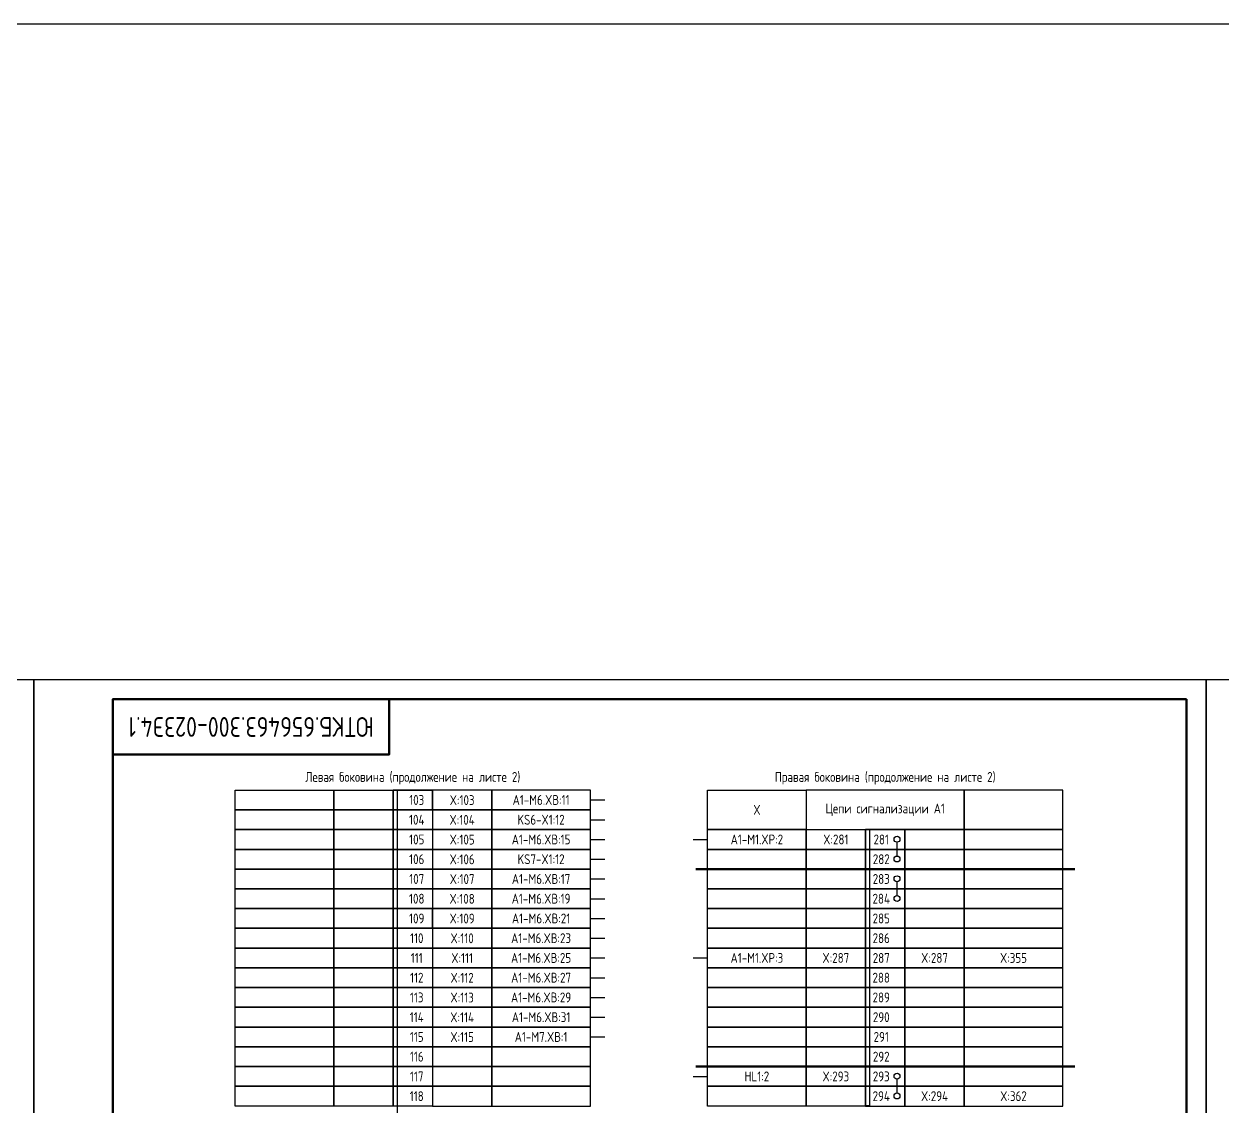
# Model space of a CAD drawing. Header units: millimetres. Extents: x -1117 to 6417, y -90 to 586.
# Drawn here: x 5631.5 to 5935, y 312 to 586 of the extents above; entities that cross this region are included whole.
import ezdxf

# ---------------------------------------------------------------- set-up
doc = ezdxf.new("R2010")
doc.units = ezdxf.units.MM
doc.styles.add('Gost_type_A', font='GOST_A.TTF')

# ---------------------------------------------------------------- blocks, each defined once
blk = doc.blocks.new('Штамп угловой верхний')
at = {"lineweight": 50}
blk.add_lwpolyline([(0, 0), (70, 0), (70, -14), (0, -14)], close=True, dxfattribs=at)

msp = doc.modelspace()

# ---------------------------------------------------------------- linework, layer by layer
for p, q in [((5726, 392), (5726, 282)), ((5775, 389.5), (5778.62, 389.5)), ((5775, 384.5), (5778.62, 384.5)), ((5775, 379.5), (5778.62, 379.5)), ((5801.04, 379.5), (5804.67, 379.5)), ((5775, 374.5), (5778.62, 374.5)), ((5775, 369.5), (5778.62, 369.5)), ((5775, 364.5), (5778.62, 364.5)), ((5775, 359.5), (5778.62, 359.5)), ((5775, 354.5), (5778.62, 354.5)), ((5775, 349.5), (5778.62, 349.5)), ((5801.04, 349.5), (5804.67, 349.5)), ((5775, 344.5), (5778.62, 344.5)), ((5775, 339.5), (5778.62, 339.5)), ((5775, 334.5), (5778.62, 334.5)), ((5775, 329.5), (5778.62, 329.5)), ((5801.04, 319.5), (5804.67, 319.5))]:
    msp.add_line(p, q)
at = {"lineweight": -2}
for p, q in [((5852.67, 375.25), (5852.67, 378.75)), ((5852.67, 365.25), (5852.67, 368.75)), ((5852.67, 315.25), (5852.67, 318.75))]:
    msp.add_line(p, q, dxfattribs=at)
at = {"lineweight": 50}
for p, q in [((5801.67, 372), (5897.67, 372)), ((5801.67, 322), (5897.67, 322))]:
    msp.add_line(p, q, dxfattribs=at)
for points in [[(-1117.42, 586), (6417.25, 586), (6417.25, -90), (-1117.42, -90)], [(5634, 420), (5634, 0), (5337, 0), (5337, 420)], [(5931, 420), (5931, 0), (5634, 0), (5634, 420)], [(6228, 420), (6228, 0), (5931, 0), (5931, 420)], [(5685, 392), (5710, 392), (5710, 387), (5685, 387)], [(5685, 392), (5710, 392), (5710, 387), (5685, 387)], [(5710, 392), (5725, 392), (5725, 387), (5710, 387)], [(5735, 392), (5725, 392), (5725, 387), (5735, 387)], [(5725, 392), (5735, 392), (5735, 387), (5725, 387)], [(5750, 392), (5735, 392), (5735, 387), (5750, 387)], [(5750, 392), (5735, 392), (5735, 387), (5750, 387)], [(5775, 392), (5750, 392), (5750, 387), (5775, 387)], [(5775, 392), (5750, 392), (5750, 387), (5775, 387)], [(5804.67, 392), (5829.67, 392), (5829.67, 382), (5804.67, 382)], [(5869.67, 392), (5829.67, 392), (5829.67, 382), (5869.67, 382)], [(5894.67, 392), (5869.67, 392), (5869.67, 382), (5894.67, 382)], [(5685, 387), (5710, 387), (5710, 382), (5685, 382)], [(5710, 387), (5725, 387), (5725, 382), (5710, 382)], [(5725, 387), (5735, 387), (5735, 382), (5725, 382)], [(5750, 387), (5735, 387), (5735, 382), (5750, 382)], [(5775, 387), (5750, 387), (5750, 382), (5775, 382)], [(5685, 382), (5710, 382), (5710, 377), (5685, 377)], [(5710, 382), (5725, 382), (5725, 377), (5710, 377)], [(5725, 382), (5735, 382), (5735, 377), (5725, 377)], [(5750, 382), (5735, 382), (5735, 377), (5750, 377)], [(5775, 382), (5750, 382), (5750, 377), (5775, 377)], [(5804.67, 382), (5829.67, 382), (5829.67, 377), (5804.67, 377)], [(5829.67, 382), (5844.67, 382), (5844.67, 377), (5829.67, 377)], [(5854.67, 382), (5844.67, 382), (5844.67, 377), (5854.67, 377)], [(5844.67, 382), (5845.67, 382), (5845.67, 312.01), (5844.67, 312.01)], [(5869.67, 382), (5854.67, 382), (5854.67, 377), (5869.67, 377)], [(5894.67, 382), (5869.67, 382), (5869.67, 377), (5894.67, 377)], [(5685, 377), (5710, 377), (5710, 372), (5685, 372)], [(5710, 377), (5725, 377), (5725, 372), (5710, 372)], [(5725, 377), (5735, 377), (5735, 372), (5725, 372)], [(5750, 377), (5735, 377), (5735, 372), (5750, 372)], [(5775, 377), (5750, 377), (5750, 372), (5775, 372)], [(5804.67, 377), (5829.67, 377), (5829.67, 372), (5804.67, 372)], [(5804.67, 377), (5829.67, 377), (5829.67, 372), (5804.67, 372)], [(5829.67, 377), (5844.67, 377), (5844.67, 372), (5829.67, 372)], [(5829.67, 377), (5844.67, 377), (5844.67, 372), (5829.67, 372)], [(5854.67, 377), (5844.67, 377), (5844.67, 372), (5854.67, 372)], [(5854.67, 377), (5844.67, 377), (5844.67, 372), (5854.67, 372)], [(5869.67, 377), (5854.67, 377), (5854.67, 372), (5869.67, 372)], [(5869.67, 377), (5854.67, 377), (5854.67, 372), (5869.67, 372)], [(5894.67, 377), (5869.67, 377), (5869.67, 372), (5894.67, 372)], [(5894.67, 377), (5869.67, 377), (5869.67, 372), (5894.67, 372)], [(5685, 372), (5710, 372), (5710, 367), (5685, 367)], [(5710, 372), (5725, 372), (5725, 367), (5710, 367)], [(5725, 372), (5735, 372), (5735, 367), (5725, 367)], [(5750, 372), (5735, 372), (5735, 367), (5750, 367)], [(5775, 372), (5750, 372), (5750, 367), (5775, 367)], [(5804.67, 372), (5829.67, 372), (5829.67, 367), (5804.67, 367)], [(5804.67, 372), (5829.67, 372), (5829.67, 367), (5804.67, 367)], [(5829.67, 372), (5844.67, 372), (5844.67, 367), (5829.67, 367)], [(5829.67, 372), (5844.67, 372), (5844.67, 367), (5829.67, 367)], [(5854.67, 372), (5844.67, 372), (5844.67, 367), (5854.67, 367)], [(5854.67, 372), (5844.67, 372), (5844.67, 367), (5854.67, 367)], [(5869.67, 372), (5854.67, 372), (5854.67, 367), (5869.67, 367)], [(5869.67, 372), (5854.67, 372), (5854.67, 367), (5869.67, 367)], [(5894.67, 372), (5869.67, 372), (5869.67, 367), (5894.67, 367)], [(5894.67, 372), (5869.67, 372), (5869.67, 367), (5894.67, 367)], [(5685, 367), (5710, 367), (5710, 362), (5685, 362)], [(5710, 367), (5725, 367), (5725, 362), (5710, 362)], [(5725, 367), (5735, 367), (5735, 362), (5725, 362)], [(5750, 367), (5735, 367), (5735, 362), (5750, 362)], [(5775, 367), (5750, 367), (5750, 362), (5775, 362)], [(5804.67, 367), (5829.67, 367), (5829.67, 362), (5804.67, 362)], [(5804.67, 367), (5829.67, 367), (5829.67, 362), (5804.67, 362)], [(5829.67, 367), (5844.67, 367), (5844.67, 362), (5829.67, 362)], [(5829.67, 367), (5844.67, 367), (5844.67, 362), (5829.67, 362)], [(5854.67, 367), (5844.67, 367), (5844.67, 362), (5854.67, 362)], [(5854.67, 367), (5844.67, 367), (5844.67, 362), (5854.67, 362)], [(5869.67, 367), (5854.67, 367), (5854.67, 362), (5869.67, 362)], [(5869.67, 367), (5854.67, 367), (5854.67, 362), (5869.67, 362)], [(5894.67, 367), (5869.67, 367), (5869.67, 362), (5894.67, 362)], [(5894.67, 367), (5869.67, 367), (5869.67, 362), (5894.67, 362)], [(5685, 362), (5710, 362), (5710, 357), (5685, 357)], [(5685, 362), (5710, 362), (5710, 357), (5685, 357)], [(5710, 362), (5725, 362), (5725, 357), (5710, 357)], [(5735, 362), (5725, 362), (5725, 357), (5735, 357)], [(5725, 362), (5735, 362), (5735, 357), (5725, 357)], [(5750, 362), (5735, 362), (5735, 357), (5750, 357)], [(5750, 362), (5735, 362), (5735, 357), (5750, 357)], [(5775, 362), (5750, 362), (5750, 357), (5775, 357)], [(5775, 362), (5750, 362), (5750, 357), (5775, 357)], [(5804.67, 362), (5829.67, 362), (5829.67, 357), (5804.67, 357)], [(5829.67, 362), (5844.67, 362), (5844.67, 357), (5829.67, 357)], [(5854.67, 362), (5844.67, 362), (5844.67, 357), (5854.67, 357)], [(5869.67, 362), (5854.67, 362), (5854.67, 357), (5869.67, 357)], [(5894.67, 362), (5869.67, 362), (5869.67, 357), (5894.67, 357)], [(5685, 357), (5710, 357), (5710, 352), (5685, 352)], [(5710, 357), (5725, 357), (5725, 352), (5710, 352)], [(5725, 357), (5735, 357), (5735, 352), (5725, 352)], [(5750, 357), (5735, 357), (5735, 352), (5750, 352)], [(5775, 357), (5750, 357), (5750, 352), (5775, 352)], [(5804.67, 357), (5829.67, 357), (5829.67, 352), (5804.67, 352)], [(5829.67, 357), (5844.67, 357), (5844.67, 352), (5829.67, 352)], [(5854.67, 357), (5844.67, 357), (5844.67, 352), (5854.67, 352)], [(5869.67, 357), (5854.67, 357), (5854.67, 352), (5869.67, 352)], [(5894.67, 357), (5869.67, 357), (5869.67, 352), (5894.67, 352)], [(5685, 352), (5710, 352), (5710, 347), (5685, 347)], [(5710, 352), (5725, 352), (5725, 347), (5710, 347)], [(5725, 352), (5735, 352), (5735, 347), (5725, 347)], [(5750, 352), (5735, 352), (5735, 347), (5750, 347)], [(5775, 352), (5750, 352), (5750, 347), (5775, 347)], [(5804.67, 352), (5829.67, 352), (5829.67, 347), (5804.67, 347)], [(5829.67, 352), (5844.67, 352), (5844.67, 347), (5829.67, 347)], [(5854.67, 352), (5844.67, 352), (5844.67, 347), (5854.67, 347)], [(5869.67, 352), (5854.67, 352), (5854.67, 347), (5869.67, 347)], [(5894.67, 352), (5869.67, 352), (5869.67, 347), (5894.67, 347)], [(5685, 347), (5710, 347), (5710, 342), (5685, 342)], [(5710, 347), (5725, 347), (5725, 342), (5710, 342)], [(5725, 347), (5735, 347), (5735, 342), (5725, 342)], [(5750, 347), (5735, 347), (5735, 342), (5750, 342)], [(5775, 347), (5750, 347), (5750, 342), (5775, 342)], [(5804.67, 347), (5829.67, 347), (5829.67, 342), (5804.67, 342)], [(5829.67, 347), (5844.67, 347), (5844.67, 342), (5829.67, 342)], [(5854.67, 347), (5844.67, 347), (5844.67, 342), (5854.67, 342)], [(5869.67, 347), (5854.67, 347), (5854.67, 342), (5869.67, 342)], [(5894.67, 347), (5869.67, 347), (5869.67, 342), (5894.67, 342)], [(5685, 342), (5710, 342), (5710, 337), (5685, 337)], [(5710, 342), (5725, 342), (5725, 337), (5710, 337)], [(5725, 342), (5735, 342), (5735, 337), (5725, 337)], [(5750, 342), (5735, 342), (5735, 337), (5750, 337)], [(5775, 342), (5750, 342), (5750, 337), (5775, 337)], [(5804.67, 342), (5829.67, 342), (5829.67, 337), (5804.67, 337)], [(5829.67, 342), (5844.67, 342), (5844.67, 337), (5829.67, 337)], [(5854.67, 342), (5844.67, 342), (5844.67, 337), (5854.67, 337)], [(5869.67, 342), (5854.67, 342), (5854.67, 337), (5869.67, 337)], [(5894.67, 342), (5869.67, 342), (5869.67, 337), (5894.67, 337)], [(5685, 337), (5710, 337), (5710, 332), (5685, 332)], [(5710, 337), (5725, 337), (5725, 332), (5710, 332)], [(5725, 337), (5735, 337), (5735, 332), (5725, 332)], [(5750, 337), (5735, 337), (5735, 332), (5750, 332)], [(5775, 337), (5750, 337), (5750, 332), (5775, 332)], [(5804.67, 337), (5829.67, 337), (5829.67, 332), (5804.67, 332)], [(5829.67, 337), (5844.67, 337), (5844.67, 332), (5829.67, 332)], [(5854.67, 337), (5844.67, 337), (5844.67, 332), (5854.67, 332)], [(5869.67, 337), (5854.67, 337), (5854.67, 332), (5869.67, 332)], [(5894.67, 337), (5869.67, 337), (5869.67, 332), (5894.67, 332)], [(5685, 332), (5710, 332), (5710, 327), (5685, 327)], [(5710, 332), (5725, 332), (5725, 327), (5710, 327)], [(5725, 332), (5735, 332), (5735, 327), (5725, 327)], [(5750, 332), (5735, 332), (5735, 327), (5750, 327)], [(5775, 332), (5750, 332), (5750, 327), (5775, 327)], [(5804.67, 332), (5829.67, 332), (5829.67, 327), (5804.67, 327)], [(5804.67, 332), (5829.67, 332), (5829.67, 327), (5804.67, 327)], [(5829.67, 332), (5844.67, 332), (5844.67, 327), (5829.67, 327)], [(5829.67, 332), (5844.67, 332), (5844.67, 327), (5829.67, 327)], [(5854.67, 332), (5844.67, 332), (5844.67, 327), (5854.67, 327)], [(5854.67, 332), (5844.67, 332), (5844.67, 327), (5854.67, 327)], [(5869.67, 332), (5854.67, 332), (5854.67, 327), (5869.67, 327)], [(5869.67, 332), (5854.67, 332), (5854.67, 327), (5869.67, 327)], [(5894.67, 332), (5869.67, 332), (5869.67, 327), (5894.67, 327)], [(5894.67, 332), (5869.67, 332), (5869.67, 327), (5894.67, 327)], [(5685, 327), (5710, 327), (5710, 322), (5685, 322)], [(5710, 327), (5725, 327), (5725, 322), (5710, 322)], [(5725, 327), (5735, 327), (5735, 322), (5725, 322)], [(5750, 327), (5735, 327), (5735, 322), (5750, 322)], [(5775, 327), (5750, 327), (5750, 322), (5775, 322)], [(5804.67, 327), (5829.67, 327), (5829.67, 322), (5804.67, 322)], [(5804.67, 327), (5829.67, 327), (5829.67, 322), (5804.67, 322)], [(5829.67, 327), (5844.67, 327), (5844.67, 322), (5829.67, 322)], [(5829.67, 327), (5844.67, 327), (5844.67, 322), (5829.67, 322)], [(5854.67, 327), (5844.67, 327), (5844.67, 322), (5854.67, 322)], [(5854.67, 327), (5844.67, 327), (5844.67, 322), (5854.67, 322)], [(5869.67, 327), (5854.67, 327), (5854.67, 322), (5869.67, 322)], [(5869.67, 327), (5854.67, 327), (5854.67, 322), (5869.67, 322)], [(5894.67, 327), (5869.67, 327), (5869.67, 322), (5894.67, 322)], [(5894.67, 327), (5869.67, 327), (5869.67, 322), (5894.67, 322)], [(5685, 322), (5710, 322), (5710, 317), (5685, 317)], [(5710, 322), (5725, 322), (5725, 317), (5710, 317)], [(5725, 322), (5735, 322), (5735, 317), (5725, 317)], [(5750, 322), (5735, 322), (5735, 317), (5750, 317)], [(5775, 322), (5750, 322), (5750, 317), (5775, 317)], [(5804.67, 322), (5829.67, 322), (5829.67, 317), (5804.67, 317)], [(5804.67, 322), (5829.67, 322), (5829.67, 317), (5804.67, 317)], [(5829.67, 322), (5844.67, 322), (5844.67, 317), (5829.67, 317)], [(5829.67, 322), (5844.67, 322), (5844.67, 317), (5829.67, 317)], [(5854.67, 322), (5844.67, 322), (5844.67, 317), (5854.67, 317)], [(5854.67, 322), (5844.67, 322), (5844.67, 317), (5854.67, 317)], [(5869.67, 322), (5854.67, 322), (5854.67, 317), (5869.67, 317)], [(5869.67, 322), (5854.67, 322), (5854.67, 317), (5869.67, 317)], [(5894.67, 322), (5869.67, 322), (5869.67, 317), (5894.67, 317)], [(5894.67, 322), (5869.67, 322), (5869.67, 317), (5894.67, 317)], [(5685, 317), (5710, 317), (5710, 312), (5685, 312)], [(5710, 317), (5725, 317), (5725, 312), (5710, 312)], [(5725, 317), (5735, 317), (5735, 312), (5725, 312)], [(5750, 317), (5735, 317), (5735, 312), (5750, 312)], [(5775, 317), (5750, 317), (5750, 312), (5775, 312)], [(5804.67, 317), (5829.67, 317), (5829.67, 312), (5804.67, 312)], [(5829.67, 317), (5844.67, 317), (5844.67, 312), (5829.67, 312)], [(5854.67, 317), (5844.67, 317), (5844.67, 312), (5854.67, 312)], [(5869.67, 317), (5854.67, 317), (5854.67, 312), (5869.67, 312)], [(5894.67, 317), (5869.67, 317), (5869.67, 312), (5894.67, 312)]]:
    msp.add_lwpolyline(points, close=True)
msp.add_lwpolyline([(5926, 415), (5926, 5), (5654, 5), (5654, 415)], close=True, dxfattribs=at)
at = {"lineweight": -2}
for centre in [(5852.67, 379.55), (5852.67, 374.55), (5852.67, 369.55), (5852.67, 364.55), (5852.67, 319.55), (5852.67, 314.55)]:
    msp.add_circle(centre, 0.75, dxfattribs=at)

# ---------------------------------------------------------------- block references
msp.add_blockref('Штамп угловой верхний', (5654, 415))

# ---------------------------------------------------------------- texts
at = {"insert": (5689, 408), "char_height": 5, "width": 70, "attachment_point": 5, "rotation": 180, "style": 'Gost_type_A'}
msp.add_mtext('ЮТКБ.656463.300-023Э4.1', dxfattribs=at)
at = {"char_height": 2.5, "attachment_point": 5, "style": 'Gost_type_A'}
for s, insert, width in [('Левая боковина (продолжение на листе 2)', (5730, 395), 90), ('Правая боковина (продолжение на листе 2)', (5849.67, 395), 90), ('A1-М6.XВ:11', (5762.5, 389.5), 25), ('Цепи сигнализации А1', (5849.67, 387), 40), ('KS6-X1:12', (5762.5, 384.5), 25), ('X', (5817.17, 387), 25), ('A1-М6.XВ:15', (5762.5, 379.5), 25), ('A1-М1.XР:2', (5817.17, 379.5), 25), ('KS7-X1:12', (5762.5, 374.5), 25), ('A1-М6.XВ:17', (5762.5, 369.5), 25), ('A1-М6.XВ:19', (5762.5, 364.5), 25), ('A1-М6.XВ:21', (5762.5, 359.5), 25), ('A1-М6.XВ:23', (5762.5, 354.5), 25), ('A1-М6.XВ:25', (5762.5, 349.5), 25), ('A1-М1.XР:3', (5817.17, 349.5), 25), ('X:355', (5882.17, 349.5), 25), ('A1-М6.XВ:27', (5762.5, 344.5), 25), ('A1-М6.XВ:29', (5762.5, 339.5), 25), ('A1-М6.XВ:31', (5762.5, 334.5), 25), ('A1-М7.XВ:1', (5762.5, 329.5), 25), ('HL1:2', (5817.17, 319.5), 25), ('X:362', (5882.17, 314.5), 25)]:
    msp.add_mtext(s, dxfattribs=dict(at, insert=insert, width=width))
at = {"ltscale": 10, "char_height": 2.5, "attachment_point": 5, "style": 'Gost_type_A'}
for s, insert, width in [('103', (5731, 389.5), 8), ('X:103', (5742.5, 389.47), 15), ('104', (5731, 384.5), 8), ('X:104', (5742.5, 384.47), 15), ('105', (5731, 379.5), 8), ('X:105', (5742.5, 379.47), 15), ('X:281', (5837.17, 379.5), 15), ('281', (5848.67, 379.5), 8), ('106', (5731, 374.5), 8), ('X:106', (5742.5, 374.47), 15), ('282', (5848.67, 374.5), 8), ('107', (5731, 369.5), 8), ('X:107', (5742.5, 369.47), 15), ('283', (5848.67, 369.5), 8), ('108', (5731, 364.5), 8), ('X:108', (5742.5, 364.47), 15), ('284', (5848.67, 364.5), 8), ('109', (5731, 359.5), 8), ('X:109', (5742.5, 359.47), 15), ('285', (5848.67, 359.5), 8), ('110', (5731, 354.5), 8), ('X:110', (5742.5, 354.47), 15), ('286', (5848.67, 354.5), 8), ('111', (5731, 349.5), 8), ('X:111', (5742.5, 349.47), 15), ('X:287', (5837.17, 349.5), 15), ('287', (5848.67, 349.5), 8), ('X:287', (5862.17, 349.5), 15), ('112', (5731, 344.5), 8), ('X:112', (5742.5, 344.47), 15), ('288', (5848.67, 344.5), 8), ('113', (5731, 339.5), 8), ('X:113', (5742.5, 339.47), 15), ('289', (5848.67, 339.5), 8), ('114', (5731, 334.5), 8), ('X:114', (5742.5, 334.47), 15), ('290', (5848.67, 334.5), 8), ('115', (5731, 329.5), 8), ('X:115', (5742.5, 329.47), 15), ('291', (5848.67, 329.5), 8), ('116', (5731, 324.5), 8), ('292', (5848.67, 324.5), 8), ('117', (5731, 319.5), 8), ('X:293', (5837.17, 319.5), 15), ('293', (5848.67, 319.5), 8), ('118', (5731, 314.5), 8), ('294', (5848.67, 314.5), 8), ('X:294', (5862.17, 314.5), 15)]:
    msp.add_mtext(s, dxfattribs=dict(at, insert=insert, width=width))

doc.saveas('drawing.dxf')
